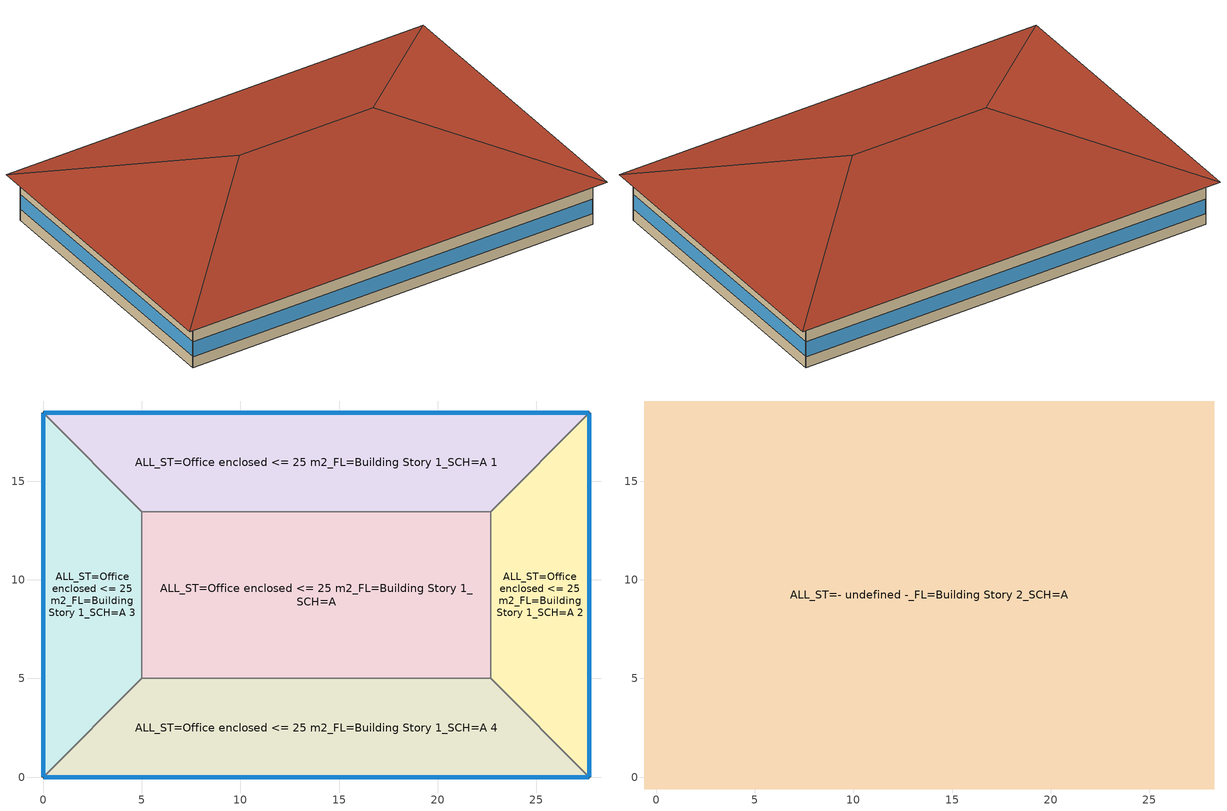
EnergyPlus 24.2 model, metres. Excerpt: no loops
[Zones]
ALL_ST=Office enclosed <= 25 m2_FL=Building Story 1_SCH=A
 floor foundation (BTAP-Grnd-Floor-Mass:U-0.757_std): 22.69,13.46 22.69,5 5,5 5,13.46 z0
 wall to ALL_ST=Office enclosed <= 25 m2_FL=Building Story 1_SCH=A 2 (BTAP-Int-Wall): 22.69,5 22.69,13.46 z0:3.05
 wall to ALL_ST=Office enclosed <= 25 m2_FL=Building Story 1_SCH=A 1 (BTAP-Int-Wall): 22.69,13.46 5,13.46 z0:3.05
 wall to ALL_ST=Office enclosed <= 25 m2_FL=Building Story 1_SCH=A 4 (BTAP-Int-Wall): 5,5 22.69,5 z0:3.05
 wall to ALL_ST=Office enclosed <= 25 m2_FL=Building Story 1_SCH=A 3 (BTAP-Int-Wall): 5,13.46 5,5 z0:3.05
ALL_ST=Office enclosed <= 25 m2_FL=Building Story 1_SCH=A 1
 floor foundation (BTAP-Grnd-Floor-Mass:U-0.757_std): 27.69,18.46 22.69,13.46 5,13.46 0,18.46 z0
 wall outside (BTAP-Ext-Wall-Mass:U-0.29): 27.69,18.46 0,18.46 z0:3.05
 wall to ALL_ST=Office enclosed <= 25 m2_FL=Building Story 1_SCH=A 2 (BTAP-Int-Wall): 22.69,13.46 27.69,18.46 z0:3.05
 wall to ALL_ST=Office enclosed <= 25 m2_FL=Building Story 1_SCH=A 3 (BTAP-Int-Wall): 0,18.46 5,13.46 z0:3.05
 window (BTAP-Ext-FixedWindow:U=0.280 SHGC=0.600): 27.66,18.46 0.03,18.46 z0.76:1.78
ALL_ST=Office enclosed <= 25 m2_FL=Building Story 1_SCH=A 2
 floor foundation (BTAP-Grnd-Floor-Mass:U-0.757_std): 27.69,18.46 27.69,0 22.69,5 22.69,13.46 z0
 wall outside (BTAP-Ext-Wall-Mass:U-0.29): 27.69,0 27.69,18.46 z0:3.05
 wall to ALL_ST=Office enclosed <= 25 m2_FL=Building Story 1_SCH=A 4 (BTAP-Int-Wall): 22.69,5 27.69,0 z0:3.05
 window (BTAP-Ext-FixedWindow:U=0.280 SHGC=0.600): 27.69,0.03 27.69,18.43 z0.76:1.78
ALL_ST=Office enclosed <= 25 m2_FL=Building Story 1_SCH=A 3
 floor foundation (BTAP-Grnd-Floor-Mass:U-0.757_std): 0,18.46 5,13.46 5,5 0,0 z0
 wall outside (BTAP-Ext-Wall-Mass:U-0.29): 0,18.46 0,0 z0:3.05
 wall to ALL_ST=Office enclosed <= 25 m2_FL=Building Story 1_SCH=A 4 (BTAP-Int-Wall): 0,0 5,5 z0:3.05
 window (BTAP-Ext-FixedWindow:U=0.280 SHGC=0.600): 0,18.43 0,0.03 z0.76:1.78
ALL_ST=Office enclosed <= 25 m2_FL=Building Story 1_SCH=A 4
 floor foundation (BTAP-Grnd-Floor-Mass:U-0.757_std): 22.69,5 27.69,0 0,0 5,5 z0
 wall outside (BTAP-Ext-Wall-Mass:U-0.29): 0,0 27.69,0 z0:3.05
 window (BTAP-Ext-FixedWindow:U=0.280 SHGC=0.600): 0.03,0 27.66,0 z0.76:1.78
ALL_ST=- undefined -_FL=Building Story 2_SCH=A
 floor outside (BTAP-Ext-Floor-Mass:U-0.138): 28.29,19.06 28.29,-0.6 27.69,0 27.69,18.46 z3.05; 28.29,19.06 27.69,18.46 0,18.46 -0.6,19.06 z3.05; 27.69,0 28.29,-0.6 -0.6,-0.6 0,0 z3.05; -0.6,19.06 0,18.46 0,0 -0.6,-0.6 z3.05
 floor to ALL_ST=Office enclosed <= 25 m2_FL=Building Story 1_SCH=A (BTAP-Int-Floor): 22.69,13.46 22.69,5 5,5 5,13.46 z3.05
 floor to ALL_ST=Office enclosed <= 25 m2_FL=Building Story 1_SCH=A 2 (BTAP-Int-Floor): 27.69,18.46 27.69,0 22.69,5 22.69,13.46 z3.05
 floor to ALL_ST=Office enclosed <= 25 m2_FL=Building Story 1_SCH=A 1 (BTAP-Int-Floor): 27.69,18.46 22.69,13.46 5,13.46 0,18.46 z3.05
 floor to ALL_ST=Office enclosed <= 25 m2_FL=Building Story 1_SCH=A 4 (BTAP-Int-Floor): 22.69,5 27.69,0 0,0 5,5 z3.05
 floor to ALL_ST=Office enclosed <= 25 m2_FL=Building Story 1_SCH=A 3 (BTAP-Int-Floor): 0,18.46 5,13.46 5,5 0,0 z3.05
 roof outside (BTAP-Ext-Roof-Metal:U-0.2): 18.46,9.23,6.33 28.29,-0.6,3.05 28.29,19.06,3.05; 18.46,9.23,6.33 28.29,19.06,3.05 -0.6,19.06,3.05 9.23,9.23,6.33; 9.23,9.23,6.33 -0.6,-0.6,3.05 28.29,-0.6,3.05 18.46,9.23,6.33; 9.23,9.23,6.33 -0.6,19.06,3.05 -0.6,-0.6,3.05
[Building]
SmallOffice: North Axis {deg}=0; Terrain=City; Loads Convergence Tolerance Value {W}=0.04; Temperature Convergence Tolerance Value {deltaC}=0.2; Solar Distribution=FullInteriorAndExterior; Maximum Number of Warmup Days=25; Minimum Number of Warmup Days=6
[Site:Location]
Calgary Intl AP_AB_CAN: Latitude {deg}=51.114; Longitude {deg}=-114.02; Time Zone {hr}=-7; Elevation {m}=1084.1
[Site:GroundTemperature:BuildingSurface]
19.527, 19.502, 19.536, 19.598, 20.002, 21.64, 22.225, 22.375, 21.449, 20.121, 19.802, 19.633
[Site:GroundTemperature:Deep]
1.8, 0, -0.3, 0.2, 2.8, 5.6, 8.1, 9.9, 10.3, 9.3, 7.1, 4.4
[Site:GroundTemperature:FCfactorMethod]
January Ground Temperature {C}=5.5; February Ground Temperature {C}=-2; March Ground Temperature {C}=-4.4; April Ground Temperature {C}=-6.3; May Ground Temperature {C}=-6.3; June Ground Temperature {C}=-0.3; July Ground Temperature {C}=4.7; August Ground Temperature {C}=10.2; September Ground Temperature {C}=13.8; October Ground Temperature {C}=17; November Ground Temperature {C}=16.6; December Ground Temperature {C}=11.5
[Site:GroundTemperature:Shallow]
-4.6, -5.5, -3.9, -1.2, 5.6, 10.9, 14.5, 15.6, 13.7, 9.6, 4.1, -1
[Site:WaterMainsTemperature]
Calculation Method=Correlation; Annual Average Outdoor Air Temperature {C}=5; Maximum Difference In Monthly Average Outdoor Air Temperatures {deltaC}=23.3
[SizingPeriod:DesignDay] Day of Month=21; Dry-Bulb Temperature Range Modifier Type=DefaultMultipliers; Humidity Condition Type=Wetbulb; Barometric Pressure {Pa}=88961; Rain Indicator=No; Snow Indicator=No; Daylight Saving Time Indicator=No; Begin Environment Reset Mode=FullResetAtBeginEnvironment
Name | Month | Day Type | Maximum Dry-Bulb Temperature {C} | Daily Dry-Bulb Temperature Range {deltaC} | Wetbulb or DewPoint at Maximum Dry-Bulb {C} | Wind Speed {m/s} | Wind Direction {deg} | Solar Model Indicator | ASHRAE Clear Sky Optical Depth for Beam Irradiance (taub) | ASHRAE Clear Sky Optical Depth for Diffuse Irradiance (taud) | Sky Clearness
Calgary Intl AP Ann Clg .4% Condns DB=>MWB | 7 | SummerDesignDay | 28.5 | 12.1 | 16.1 | 4.5 | 160 | ASHRAETau | 0.339 | 2.421
Calgary Intl AP Ann Clg .4% Condns WB=>MDB | 7 | SummerDesignDay | 25.3 | 12.1 | 17.8 | 4.5 | 160 | ASHRAETau | 0.339 | 2.421
Calgary Intl AP Ann Htg 99.6% Condns DB | 1 | WinterDesignDay | -28.5 | 0 | -28.5 | 2.9 | 200 | ASHRAEClearSky |  |  | 0
[Material] Thermal Absorptance=0.9
Name | Roughness | Thickness {m} | Conductivity {W/m-K} | Density {kg/m3} | Specific Heat {J/kg-K} | Solar Absorptance | Visible Absorptance
1/2IN Gypsum 1 | Smooth | 0.0127 | 0.16 | 784.9 | 830 | 0.4 | 0.4
100mm Normalweight concrete floor 1 | MediumSmooth | 0.1016 | 2.31 | 2322 | 832 | 0.7 | 0.7
1IN Stucco 1 | Smooth | 0.0253 | 0.6918 | 1858 | 837 | 0.7 | 0.92
4 in. Normalweight Concrete Floor 1 | MediumRough | 0.1016 | 2.31 | 2322 | 832 | 0.7 | 0.7
6 in. Normalweight Concrete Floor 1 | MediumRough | 0.1524 | 2.31 | 2322 | 832 | 0.7 | 0.7
8IN CONCRETE HW RefBldg 1 | Rough | 0.2032 | 1.311 | 2240 | 836.8 | 0.7 | 0.7
Expanded Polystyrene | MediumSmooth | 0.0363959 | 0.029 | 29 | 1210 | 0.7 | 0.7
G01 13mm gypsum board 1 | Smooth | 0.0127 | 0.16 | 800 | 1090 | 0.7 | 0.5
Metal Roof Surface 1 | Smooth | 0.0008 | 45.28 | 7824 | 500 | 0.7 | 0.7
[Material:NoMass] Roughness=Smooth; Thermal Absorptance=0.9; Solar Absorptance=0.7
Name | Thermal Resistance {m2-K/W} | Visible Absorptance
Typical Carpet Pad; Typical Carpet Pad 1 | 0.21648 | 0.8
Typical Insulation 1 | 6.98591 | 0.7
Typical Insulation 2 | 3.17733 | 0.7
Typical Insulation 3 | 4.99998 | 0.7
[WindowMaterial:SimpleGlazingSystem]
SimpleGlazing:U=0.280 SHGC=0.600: U-Factor {W/m2-K}=2.8; Solar Heat Gain Coefficient=0.6; Visible Transmittance=0.21
[Construction]
BTAP-Ext-FixedWindow:U=0.280 SHGC=0.600: SimpleGlazing:U=0.280 SHGC=0.600
BTAP-Ext-Floor-Mass:U-0.138: Typical Insulation 1, 4 in. Normalweight Concrete Floor 1, Typical Carpet Pad 1
BTAP-Ext-Roof-Metal:U-0.2: Metal Roof Surface 1, Typical Insulation 3
BTAP-Ext-Wall-Mass:U-0.29: 1IN Stucco 1, 8IN CONCRETE HW RefBldg 1, Typical Insulation 2, 1/2IN Gypsum 1
BTAP-Grnd-Floor-Mass:U-0.757_std: 6 in. Normalweight Concrete Floor 1, Expanded Polystyrene
BTAP-Int-Floor: 100mm Normalweight concrete floor 1, Typical Carpet Pad
BTAP-Int-Wall: G01 13mm gypsum board 1, G01 13mm gypsum board 1
[Zone] Multiplier=1
Name | Part of Total Floor Area
ALL_ST=- undefined -_FL=Building Story 2_SCH=A | No
ALL_ST=Office enclosed <= 25 m2_FL=Building Story 1_SCH=A; ALL_ST=Office enclosed <= 25 m2_FL=Building Story 1_SCH=A 1; ALL_ST=Office enclosed <= 25 m2_FL=Building Story 1_SCH=A 2; ALL_ST=Office enclosed <= 25 m2_FL=Building Story 1_SCH=A 3; ALL_ST=Office enclosed <= 25 m2_FL=Building Story 1_SCH=A 4 | Yes
[Space]
Name | Zone | Volume {m3} | Space Type
Attic | ALL_ST=- undefined -_FL=Building Story 2_SCH=A | 720.188 | Space Function - undefined -
Core_ZN | ALL_ST=Office enclosed <= 25 m2_FL=Building Story 1_SCH=A | 456.455 | Space Function Office enclosed <= 25 m2
Perimeter_ZN_3 | ALL_ST=Office enclosed <= 25 m2_FL=Building Story 1_SCH=A 1 | 346.0225 | Space Function Office enclosed <= 25 m2
Perimeter_ZN_2 | ALL_ST=Office enclosed <= 25 m2_FL=Building Story 1_SCH=A 2 | 205.265 | Space Function Office enclosed <= 25 m2
Perimeter_ZN_4 | ALL_ST=Office enclosed <= 25 m2_FL=Building Story 1_SCH=A 3 | 205.265 | Space Function Office enclosed <= 25 m2
Perimeter_ZN_1 | ALL_ST=Office enclosed <= 25 m2_FL=Building Story 1_SCH=A 4 | 346.0225 | Space Function Office enclosed <= 25 m2
[SpaceList]
Space Function - undefined -: Attic
Space Function Office enclosed <= 25 m2: Perimeter_ZN_2, Perimeter_ZN_3, Perimeter_ZN_1, Perimeter_ZN_4, Core_ZN
[ZoneInfiltration:DesignFlowRate] Schedule=Always On Discrete; Design Flow Rate Calculation Method=Flow/ExteriorArea; Flow Rate per Exterior Surface Area {m3/s-m2}=0.00499978; Constant Term Coefficient=0; Temperature Term Coefficient=0; Velocity Term Coefficient=0.224; Velocity Squared Term Coefficient=0
Name | Zone or ZoneList or Space or SpaceList
Attic Infiltration | Attic
Perimeter_ZN_3 Infiltration | Perimeter_ZN_3
Perimeter_ZN_2 Infiltration | Perimeter_ZN_2
Perimeter_ZN_4 Infiltration | Perimeter_ZN_4
Perimeter_ZN_1 Infiltration | Perimeter_ZN_1
[Lights]
Space Function Office enclosed <= 25 m2 Lights: Zone or ZoneList or Space or SpaceList=Space Function Office enclosed <= 25 m2; Schedule=NECB-A-Lighting; Design Level Calculation Method=Watts/Area; Watts per Floor Area {W/m2}=8.00001; Fraction Radiant=0.5; Fraction Visible=0.2; Fraction Replaceable=1
[People]
Space Function Office enclosed <= 25 m2 People: Zone or ZoneList or Space or SpaceList=Space Function Office enclosed <= 25 m2; Number of People Schedule=NECB-A-Occupancy; Number of People Calculation Method=People/Area; People per Floor Area {person/m2}=0.0500182; Fraction Radiant=0.3; Activity Level Schedule=NECB-Activity; Work Efficiency Schedule=Work Efficiency Schedule; Clothing Insulation Schedule=Clothing Schedule; Air Velocity Schedule=Air Velocity Schedule
[ElectricEquipment]
Space Function Office enclosed <= 25 m2 Elec Equip: Zone or ZoneList or Space or SpaceList=Space Function Office enclosed <= 25 m2; Schedule=NECB-A-Electric-Equipment; Design Level Calculation Method=Watts/Area; Watts per Floor Area {W/m2}=7.50273; Fraction Radiant=0.5
[SurfaceProperty:ExposedFoundationPerimeter] Exposed Perimeter Calculation Method=TotalExposedPerimeter
Name | Total Exposed Perimeter {m}
Core_ZN_floor | 0
Perimeter_ZN_3_floor; Perimeter_ZN_1_floor | 27.69
Perimeter_ZN_2_floor; Perimeter_ZN_4_floor | 18.46
[AvailabilityManager:NightCycle] Applicability Schedule=Always On Discrete; Control Type=CycleOnAny; Thermostat Tolerance {deltaC}=1; Cycling Run Time Control Type=FixedRunTime; Cycling Run Time {s}=3600
Name | Fan Schedule
Availability Manager Night Cycle 1 | sys_3|mixed|shr>none|sc>ccashp|sh>ccashp|ssf>cv|zh>b-e|zc>none|srf>none| Occ Sch
Availability Manager Night Cycle 2 | sys_3|mixed|shr>none|sc>ccashp|sh>ccashp|ssf>cv|zh>b-e|zc>none|srf>none| 1 Occ Sch
Availability Manager Night Cycle 3 | sys_3|mixed|shr>none|sc>ccashp|sh>ccashp|ssf>cv|zh>b-e|zc>none|srf>none| 2 Occ Sch
Availability Manager Night Cycle 4 | sys_3|mixed|shr>none|sc>ccashp|sh>ccashp|ssf>cv|zh>b-e|zc>none|srf>none| 3 Occ Sch
Availability Manager Night Cycle 5 | sys_3|mixed|shr>none|sc>ccashp|sh>ccashp|ssf>cv|zh>b-e|zc>none|srf>none| 4 Occ Sch
[Foundation:Kiva]
Bldg Kiva Foundation: Wall Height Above Grade {m}=0; Wall Depth Below Slab {m}=0
[Foundation:Kiva:Settings]
Soil Conductivity {W/m-K}=1.73; Soil Density {kg/m3}=1842; Soil Specific Heat {J/kg-K}=419; Ground Solar Absorptivity=0.9; Ground Thermal Absorptivity=0.9; Ground Surface Roughness {m}=0.03; Far-Field Width {m}=40; Deep-Ground Boundary Condition=Autoselect; Deep-Ground Depth {m}=Autocalculate; Minimum Cell Dimension {m}=0.02; Maximum Cell Growth Coefficient=1.5; Simulation Timestep=Hourly
[Schedule:Day:Interval]
NECB-A-Lighting Sun|Hol Day; NECB-A-Lighting Sat Day: No, 24:00, 0.05
NECB-A-Lighting Default|Wkdy Day; NECB-A-Lighting Default: No, 07:00, 0.05, 08:00, 0.3, 09:00, 0.8, 17:00, 0.9, 18:00, 0.8, 19:00, 0.5, 21:00, 0.3, 23:00, 0.1, 24:00, 0.05
NECB-A-Occupancy Sun|Hol Day; NECB-A-Occupancy Sat Day; Work Efficiency Schedule Default; Schedule Day 6; Schedule Day 5; Schedule Day 8; Schedule Day 7; Schedule Day 10; Schedule Day 9; Schedule Day 12; Schedule Day 11; Schedule Day 14; Schedule Day 13: No, 24:00, 0
NECB-A-Occupancy Default|Wkdy Day; NECB-A-Occupancy Default: No, 07:00, 0, 08:00, 0.1, 09:00, 0.7, 12:00, 0.9, 14:00, 0.5, 17:00, 0.9, 18:00, 0.7, 19:00, 0.3, 23:00, 0.1, 24:00, 0
NECB-Activity Default; NECB-Activity Summer Design Day; NECB-Activity Winter Design Day: No, 24:00, 130
Clothing Schedule Default Winter Clothes; sys_3|mixed|shr>none|sc>ccashp|sh>ccashp|ssf>cv|zh>b-e|zc>none|srf>none| Occ Sch Summer Design Day; sys_3|mixed|shr>none|sc>ccashp|sh>ccashp|ssf>cv|zh>b-e|zc>none|srf>none| Occ Sch Winter Design Day; sys_3|mixed|shr>none|sc>ccashp|sh>ccashp|ssf>cv|zh>b-e|zc>none|srf>none| 1 Occ Sch Summer Design Day; sys_3|mixed|shr>none|sc>ccashp|sh>ccashp|ssf>cv|zh>b-e|zc>none|srf>none| 1 Occ Sch Winter Design Day; sys_3|mixed|shr>none|sc>ccashp|sh>ccashp|ssf>cv|zh>b-e|zc>none|srf>none| 2 Occ Sch Summer Design Day; sys_3|mixed|shr>none|sc>ccashp|sh>ccashp|ssf>cv|zh>b-e|zc>none|srf>none| 2 Occ Sch Winter Design Day; sys_3|mixed|shr>none|sc>ccashp|sh>ccashp|ssf>cv|zh>b-e|zc>none|srf>none| 3 Occ Sch Summer Design Day; sys_3|mixed|shr>none|sc>ccashp|sh>ccashp|ssf>cv|zh>b-e|zc>none|srf>none| 3 Occ Sch Winter Design Day; sys_3|mixed|shr>none|sc>ccashp|sh>ccashp|ssf>cv|zh>b-e|zc>none|srf>none| 4 Occ Sch Summer Design Day; sys_3|mixed|shr>none|sc>ccashp|sh>ccashp|ssf>cv|zh>b-e|zc>none|srf>none| 4 Occ Sch Winter Design Day: No, 24:00, 1
Air Velocity Schedule Default; NECB-A-Electric-Equipment Sun|Hol Day; NECB-A-Electric-Equipment Sat Day: No, 24:00, 0.2
NECB-A-Electric-Equipment Default|Wkdy Day; NECB-A-Electric-Equipment Default: No, 07:00, 0.2, 08:00, 0.3, 09:00, 0.8, 18:00, 0.9, 19:00, 0.5, 21:00, 0.3, 24:00, 0.2
sys_3|mixed|shr>none|sc>ccashp|sh>ccashp|ssf>cv|zh>b-e|zc>none|srf>none| Occ Sch Default; sys_3|mixed|shr>none|sc>ccashp|sh>ccashp|ssf>cv|zh>b-e|zc>none|srf>none| 1 Occ Sch Default; sys_3|mixed|shr>none|sc>ccashp|sh>ccashp|ssf>cv|zh>b-e|zc>none|srf>none| 2 Occ Sch Default; sys_3|mixed|shr>none|sc>ccashp|sh>ccashp|ssf>cv|zh>b-e|zc>none|srf>none| 3 Occ Sch Default; sys_3|mixed|shr>none|sc>ccashp|sh>ccashp|ssf>cv|zh>b-e|zc>none|srf>none| 4 Occ Sch Default: No, 08:00, 0, 19:00, 1, 24:00, 0
[Schedule:Week:Daily]
NECB-A-Lighting Week Rule - Jan1-Dec31: NECB-A-Lighting Sun|Hol Day, NECB-A-Lighting Default|Wkdy Day, NECB-A-Lighting Default|Wkdy Day, NECB-A-Lighting Default|Wkdy Day, NECB-A-Lighting Default|Wkdy Day, NECB-A-Lighting Default|Wkdy Day, NECB-A-Lighting Sat Day, NECB-A-Lighting Default, NECB-A-Lighting Default, NECB-A-Lighting Default, NECB-A-Lighting Default, NECB-A-Lighting Default
NECB-A-Occupancy Week Rule - Jan1-Dec31: NECB-A-Occupancy Sun|Hol Day, NECB-A-Occupancy Default|Wkdy Day, NECB-A-Occupancy Default|Wkdy Day, NECB-A-Occupancy Default|Wkdy Day, NECB-A-Occupancy Default|Wkdy Day, NECB-A-Occupancy Default|Wkdy Day, NECB-A-Occupancy Sat Day, NECB-A-Occupancy Default, NECB-A-Occupancy Default, NECB-A-Occupancy Default, NECB-A-Occupancy Default, NECB-A-Occupancy Default
NECB-Activity Week Rule - Jan1-Dec31: NECB-Activity Default, NECB-Activity Default, NECB-Activity Default, NECB-Activity Default, NECB-Activity Default, NECB-Activity Default, NECB-Activity Default, NECB-Activity Default, NECB-Activity Summer Design Day, NECB-Activity Winter Design Day, NECB-Activity Default, NECB-Activity Default
Work Efficiency Schedule Week Rule - Jan1-Dec31: Work Efficiency Schedule Default, Work Efficiency Schedule Default, Work Efficiency Schedule Default, Work Efficiency Schedule Default, Work Efficiency Schedule Default, Work Efficiency Schedule Default, Work Efficiency Schedule Default, Work Efficiency Schedule Default, Work Efficiency Schedule Default, Work Efficiency Schedule Default, Work Efficiency Schedule Default, Work Efficiency Schedule Default
Clothing Schedule Week Rule - Jan1-Dec31: Clothing Schedule Default Winter Clothes, Clothing Schedule Default Winter Clothes, Clothing Schedule Default Winter Clothes, Clothing Schedule Default Winter Clothes, Clothing Schedule Default Winter Clothes, Clothing Schedule Default Winter Clothes, Clothing Schedule Default Winter Clothes, Clothing Schedule Default Winter Clothes, Clothing Schedule Default Winter Clothes, Clothing Schedule Default Winter Clothes, Clothing Schedule Default Winter Clothes, Clothing Schedule Default Winter Clothes
Air Velocity Schedule Week Rule - Jan1-Dec31: Air Velocity Schedule Default, Air Velocity Schedule Default, Air Velocity Schedule Default, Air Velocity Schedule Default, Air Velocity Schedule Default, Air Velocity Schedule Default, Air Velocity Schedule Default, Air Velocity Schedule Default, Air Velocity Schedule Default, Air Velocity Schedule Default, Air Velocity Schedule Default, Air Velocity Schedule Default
NECB-A-Electric-Equipment Week Rule - Jan1-Dec31: NECB-A-Electric-Equipment Sun|Hol Day, NECB-A-Electric-Equipment Default|Wkdy Day, NECB-A-Electric-Equipment Default|Wkdy Day, NECB-A-Electric-Equipment Default|Wkdy Day, NECB-A-Electric-Equipment Default|Wkdy Day, NECB-A-Electric-Equipment Default|Wkdy Day, NECB-A-Electric-Equipment Sat Day, NECB-A-Electric-Equipment Default, NECB-A-Electric-Equipment Default, NECB-A-Electric-Equipment Default, NECB-A-Electric-Equipment Default, NECB-A-Electric-Equipment Default
sys_3|mixed|shr>none|sc>ccashp|sh>ccashp|ssf>cv|zh>b-e|zc>none|srf>none| Occ Sch Week Rule - Jan1-Dec31: Schedule Day 6, sys_3|mixed|shr>none|sc>ccashp|sh>ccashp|ssf>cv|zh>b-e|zc>none|srf>none| Occ Sch Default, sys_3|mixed|shr>none|sc>ccashp|sh>ccashp|ssf>cv|zh>b-e|zc>none|srf>none| Occ Sch Default, sys_3|mixed|shr>none|sc>ccashp|sh>ccashp|ssf>cv|zh>b-e|zc>none|srf>none| Occ Sch Default, sys_3|mixed|shr>none|sc>ccashp|sh>ccashp|ssf>cv|zh>b-e|zc>none|srf>none| Occ Sch Default, sys_3|mixed|shr>none|sc>ccashp|sh>ccashp|ssf>cv|zh>b-e|zc>none|srf>none| Occ Sch Default, Schedule Day 5, sys_3|mixed|shr>none|sc>ccashp|sh>ccashp|ssf>cv|zh>b-e|zc>none|srf>none| Occ Sch Default, sys_3|mixed|shr>none|sc>ccashp|sh>ccashp|ssf>cv|zh>b-e|zc>none|srf>none| Occ Sch Summer Design Day, sys_3|mixed|shr>none|sc>ccashp|sh>ccashp|ssf>cv|zh>b-e|zc>none|srf>none| Occ Sch Winter Design Day, sys_3|mixed|shr>none|sc>ccashp|sh>ccashp|ssf>cv|zh>b-e|zc>none|srf>none| Occ Sch Default, sys_3|mixed|shr>none|sc>ccashp|sh>ccashp|ssf>cv|zh>b-e|zc>none|srf>none| Occ Sch Default
sys_3|mixed|shr>none|sc>ccashp|sh>ccashp|ssf>cv|zh>b-e|zc>none|srf>none| 1 Occ Sch Week Rule - Jan1-Dec31: Schedule Day 8, sys_3|mixed|shr>none|sc>ccashp|sh>ccashp|ssf>cv|zh>b-e|zc>none|srf>none| 1 Occ Sch Default, sys_3|mixed|shr>none|sc>ccashp|sh>ccashp|ssf>cv|zh>b-e|zc>none|srf>none| 1 Occ Sch Default, sys_3|mixed|shr>none|sc>ccashp|sh>ccashp|ssf>cv|zh>b-e|zc>none|srf>none| 1 Occ Sch Default, sys_3|mixed|shr>none|sc>ccashp|sh>ccashp|ssf>cv|zh>b-e|zc>none|srf>none| 1 Occ Sch Default, sys_3|mixed|shr>none|sc>ccashp|sh>ccashp|ssf>cv|zh>b-e|zc>none|srf>none| 1 Occ Sch Default, Schedule Day 7, sys_3|mixed|shr>none|sc>ccashp|sh>ccashp|ssf>cv|zh>b-e|zc>none|srf>none| 1 Occ Sch Default, sys_3|mixed|shr>none|sc>ccashp|sh>ccashp|ssf>cv|zh>b-e|zc>none|srf>none| 1 Occ Sch Summer Design Day, sys_3|mixed|shr>none|sc>ccashp|sh>ccashp|ssf>cv|zh>b-e|zc>none|srf>none| 1 Occ Sch Winter Design Day, sys_3|mixed|shr>none|sc>ccashp|sh>ccashp|ssf>cv|zh>b-e|zc>none|srf>none| 1 Occ Sch Default, sys_3|mixed|shr>none|sc>ccashp|sh>ccashp|ssf>cv|zh>b-e|zc>none|srf>none| 1 Occ Sch Default
sys_3|mixed|shr>none|sc>ccashp|sh>ccashp|ssf>cv|zh>b-e|zc>none|srf>none| 2 Occ Sch Week Rule - Jan1-Dec31: Schedule Day 10, sys_3|mixed|shr>none|sc>ccashp|sh>ccashp|ssf>cv|zh>b-e|zc>none|srf>none| 2 Occ Sch Default, sys_3|mixed|shr>none|sc>ccashp|sh>ccashp|ssf>cv|zh>b-e|zc>none|srf>none| 2 Occ Sch Default, sys_3|mixed|shr>none|sc>ccashp|sh>ccashp|ssf>cv|zh>b-e|zc>none|srf>none| 2 Occ Sch Default, sys_3|mixed|shr>none|sc>ccashp|sh>ccashp|ssf>cv|zh>b-e|zc>none|srf>none| 2 Occ Sch Default, sys_3|mixed|shr>none|sc>ccashp|sh>ccashp|ssf>cv|zh>b-e|zc>none|srf>none| 2 Occ Sch Default, Schedule Day 9, sys_3|mixed|shr>none|sc>ccashp|sh>ccashp|ssf>cv|zh>b-e|zc>none|srf>none| 2 Occ Sch Default, sys_3|mixed|shr>none|sc>ccashp|sh>ccashp|ssf>cv|zh>b-e|zc>none|srf>none| 2 Occ Sch Summer Design Day, sys_3|mixed|shr>none|sc>ccashp|sh>ccashp|ssf>cv|zh>b-e|zc>none|srf>none| 2 Occ Sch Winter Design Day, sys_3|mixed|shr>none|sc>ccashp|sh>ccashp|ssf>cv|zh>b-e|zc>none|srf>none| 2 Occ Sch Default, sys_3|mixed|shr>none|sc>ccashp|sh>ccashp|ssf>cv|zh>b-e|zc>none|srf>none| 2 Occ Sch Default
sys_3|mixed|shr>none|sc>ccashp|sh>ccashp|ssf>cv|zh>b-e|zc>none|srf>none| 3 Occ Sch Week Rule - Jan1-Dec31: Schedule Day 12, sys_3|mixed|shr>none|sc>ccashp|sh>ccashp|ssf>cv|zh>b-e|zc>none|srf>none| 3 Occ Sch Default, sys_3|mixed|shr>none|sc>ccashp|sh>ccashp|ssf>cv|zh>b-e|zc>none|srf>none| 3 Occ Sch Default, sys_3|mixed|shr>none|sc>ccashp|sh>ccashp|ssf>cv|zh>b-e|zc>none|srf>none| 3 Occ Sch Default, sys_3|mixed|shr>none|sc>ccashp|sh>ccashp|ssf>cv|zh>b-e|zc>none|srf>none| 3 Occ Sch Default, sys_3|mixed|shr>none|sc>ccashp|sh>ccashp|ssf>cv|zh>b-e|zc>none|srf>none| 3 Occ Sch Default, Schedule Day 11, sys_3|mixed|shr>none|sc>ccashp|sh>ccashp|ssf>cv|zh>b-e|zc>none|srf>none| 3 Occ Sch Default, sys_3|mixed|shr>none|sc>ccashp|sh>ccashp|ssf>cv|zh>b-e|zc>none|srf>none| 3 Occ Sch Summer Design Day, sys_3|mixed|shr>none|sc>ccashp|sh>ccashp|ssf>cv|zh>b-e|zc>none|srf>none| 3 Occ Sch Winter Design Day, sys_3|mixed|shr>none|sc>ccashp|sh>ccashp|ssf>cv|zh>b-e|zc>none|srf>none| 3 Occ Sch Default, sys_3|mixed|shr>none|sc>ccashp|sh>ccashp|ssf>cv|zh>b-e|zc>none|srf>none| 3 Occ Sch Default
sys_3|mixed|shr>none|sc>ccashp|sh>ccashp|ssf>cv|zh>b-e|zc>none|srf>none| 4 Occ Sch Week Rule - Jan1-Dec31: Schedule Day 14, sys_3|mixed|shr>none|sc>ccashp|sh>ccashp|ssf>cv|zh>b-e|zc>none|srf>none| 4 Occ Sch Default, sys_3|mixed|shr>none|sc>ccashp|sh>ccashp|ssf>cv|zh>b-e|zc>none|srf>none| 4 Occ Sch Default, sys_3|mixed|shr>none|sc>ccashp|sh>ccashp|ssf>cv|zh>b-e|zc>none|srf>none| 4 Occ Sch Default, sys_3|mixed|shr>none|sc>ccashp|sh>ccashp|ssf>cv|zh>b-e|zc>none|srf>none| 4 Occ Sch Default, sys_3|mixed|shr>none|sc>ccashp|sh>ccashp|ssf>cv|zh>b-e|zc>none|srf>none| 4 Occ Sch Default, Schedule Day 13, sys_3|mixed|shr>none|sc>ccashp|sh>ccashp|ssf>cv|zh>b-e|zc>none|srf>none| 4 Occ Sch Default, sys_3|mixed|shr>none|sc>ccashp|sh>ccashp|ssf>cv|zh>b-e|zc>none|srf>none| 4 Occ Sch Summer Design Day, sys_3|mixed|shr>none|sc>ccashp|sh>ccashp|ssf>cv|zh>b-e|zc>none|srf>none| 4 Occ Sch Winter Design Day, sys_3|mixed|shr>none|sc>ccashp|sh>ccashp|ssf>cv|zh>b-e|zc>none|srf>none| 4 Occ Sch Default, sys_3|mixed|shr>none|sc>ccashp|sh>ccashp|ssf>cv|zh>b-e|zc>none|srf>none| 4 Occ Sch Default
[Schedule:Year]
NECB-A-Lighting: NECB-A-Lighting Week Rule - Jan1-Dec31, 1, 1, 12, 31
NECB-A-Occupancy: NECB-A-Occupancy Week Rule - Jan1-Dec31, 1, 1, 12, 31
NECB-Activity: NECB-Activity Week Rule - Jan1-Dec31, 1, 1, 12, 31
Work Efficiency Schedule: Work Efficiency Schedule Week Rule - Jan1-Dec31, 1, 1, 12, 31
Clothing Schedule: Clothing Schedule Week Rule - Jan1-Dec31, 1, 1, 12, 31
Air Velocity Schedule: Air Velocity Schedule Week Rule - Jan1-Dec31, 1, 1, 12, 31
NECB-A-Electric-Equipment: NECB-A-Electric-Equipment Week Rule - Jan1-Dec31, 1, 1, 12, 31
sys_3|mixed|shr>none|sc>ccashp|sh>ccashp|ssf>cv|zh>b-e|zc>none|srf>none| Occ Sch: sys_3|mixed|shr>none|sc>ccashp|sh>ccashp|ssf>cv|zh>b-e|zc>none|srf>none| Occ Sch Week Rule - Jan1-Dec31, 1, 1, 12, 31
sys_3|mixed|shr>none|sc>ccashp|sh>ccashp|ssf>cv|zh>b-e|zc>none|srf>none| 1 Occ Sch: sys_3|mixed|shr>none|sc>ccashp|sh>ccashp|ssf>cv|zh>b-e|zc>none|srf>none| 1 Occ Sch Week Rule - Jan1-Dec31, 1, 1, 12, 31
sys_3|mixed|shr>none|sc>ccashp|sh>ccashp|ssf>cv|zh>b-e|zc>none|srf>none| 2 Occ Sch: sys_3|mixed|shr>none|sc>ccashp|sh>ccashp|ssf>cv|zh>b-e|zc>none|srf>none| 2 Occ Sch Week Rule - Jan1-Dec31, 1, 1, 12, 31
sys_3|mixed|shr>none|sc>ccashp|sh>ccashp|ssf>cv|zh>b-e|zc>none|srf>none| 3 Occ Sch: sys_3|mixed|shr>none|sc>ccashp|sh>ccashp|ssf>cv|zh>b-e|zc>none|srf>none| 3 Occ Sch Week Rule - Jan1-Dec31, 1, 1, 12, 31
sys_3|mixed|shr>none|sc>ccashp|sh>ccashp|ssf>cv|zh>b-e|zc>none|srf>none| 4 Occ Sch: sys_3|mixed|shr>none|sc>ccashp|sh>ccashp|ssf>cv|zh>b-e|zc>none|srf>none| 4 Occ Sch Week Rule - Jan1-Dec31, 1, 1, 12, 31
[Schedule:Constant]
Always On Discrete: Hourly Value=1
